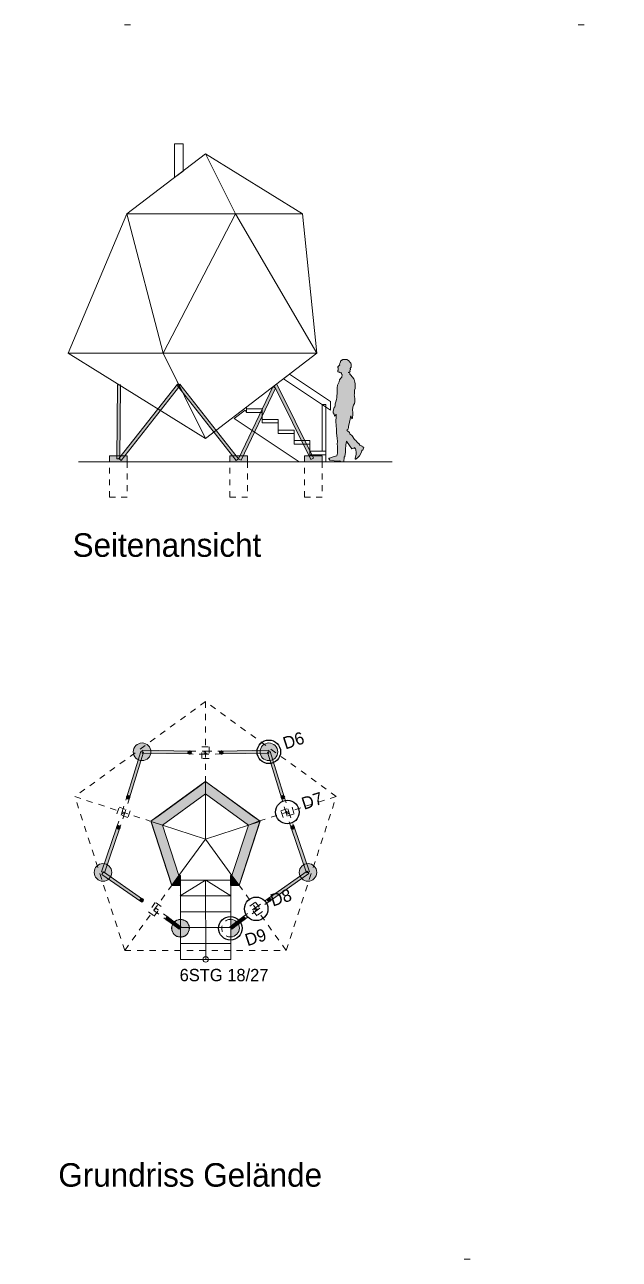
# Model space of a CAD drawing. Header units: metres. Extents: x -25.1 to 34.9, y -13.8 to 7.2.
# Drawn here: x 2.19 to 12.31, y -13.83 to 7.17 of the extents above; entities that cross this region are included whole.
import ezdxf

# ---------------------------------------------------------------- set-up
doc = ezdxf.new("R2010")
doc.units = ezdxf.units.M
doc.header["$LTSCALE"] = 2.54
doc.header["$PDMODE"] = 1
doc.header["$PDSIZE"] = -2
for name, pattern in [('ACAD_ISO07W100', [3, 0, -3]), ('Dash Style-1', [0.083328, 0.041656, -0.041672]), ('Dash Style-5', [0.041656, 0.013885, -0.027771])]:
    doc.linetypes.add(name, pattern=pattern)
for name, color, linetype, lineweight, true_color in [('Fläche ... Fläche-Beton', 7, 'Continuous', 5, 0xd5d8d8), ('Fläche ... Fläche-Stahl', 7, 'Continuous', 5, 0xc9c5bf), ('Fläche ... Fläche-Weiss', 7, 'Continuous', 25, 0xf3f1e9), ('Linie ... Line-Plankopf', 7, 'ACAD_ISO07W100', 5, 0x000000), ('Linie ... Linie-Ansicht', 7, 'Continuous', 5, 0x000000), ('Linie ... Linie-Detail', 1, 'Continuous', 25, 0xff0000), ('Linie ... Linie-Verdeckt', 7, 'Dash Style-5', 5, 0x000000), ('Linie ... Linie-Überkopf', 7, 'Dash Style-1', 5, 0x000000), ('Schnitt ... Schnitt-Holz', 7, 'Continuous', 0, 0xf8bd00), ('Schnitt ... Schnitt-Stahl', 7, 'Continuous', 35, 0x646565), ('Text', 7, 'Continuous', 25, 0x000000)]:
    doc.layers.add(name, color=color, linetype=linetype, lineweight=lineweight, true_color=true_color)
doc.layers.add('None', color=7, linetype='Continuous', lineweight=5)
doc.styles.add('textstyle40', font='')
doc.styles.add('textstyle41', font='')
doc.styles.add('textstyle42', font='')
doc.styles.add('textstyle43', font='')
doc.styles.add('textstyle44', font='')
doc.styles.add('textstyle51', font='')
doc.styles.add('textstyle52', font='')
doc.styles.get('textstyle40').set_extended_font_data('Futura Light BT')
doc.styles.get('textstyle41').set_extended_font_data('Futura Light BT')
doc.styles.get('textstyle42').set_extended_font_data('Futura Light BT')
doc.styles.get('textstyle43').set_extended_font_data('Futura Light BT')
doc.styles.get('textstyle44').set_extended_font_data('Futura Light BT')
doc.styles.get('textstyle51').set_extended_font_data('Futura Lt BT')
doc.styles.get('textstyle52').set_extended_font_data('Futura Lt BT')

# ---------------------------------------------------------------- blocks, each defined once
blk = doc.blocks.new('Group')
at = {"layer": 'Fläche ... Fläche-Stahl', "linetype": 'Continuous', "lineweight": 0, "true_color": 0xadadad, "transparency": 33554687}
for points in [[(0.255, -3.647), (0.303, -3.633), (0.541, -4.405), (0.493, -4.42)], [(0.66, -4.933), (0.707, -4.917), (0.969, -5.682), (0.922, -5.698)]]:
    blk.add_hatch(color=253, dxfattribs=at).paths.add_polyline_path(points, flags=0)
at = {"layer": 'Schnitt ... Schnitt-Stahl', "linetype": 'Continuous', "lineweight": 0, "true_color": 0x808080, "transparency": 33554687}
h = blk.add_hatch(color=8, dxfattribs=at)
edge = h.paths.add_edge_path(flags=0)
edge.add_arc((0.517, -4.413), 0.025, 0, 360)
h = blk.add_hatch(color=8, dxfattribs=at)
edge = h.paths.add_edge_path(flags=0)
edge.add_arc((0.684, -4.925), 0.025, 0, 360)
at = {"layer": 'Fläche ... Fläche-Stahl'}
for points in [[(0.255, -3.647), (0.303, -3.633), (0.541, -4.405), (0.493, -4.42)], [(0.66, -4.933), (0.707, -4.917), (0.969, -5.682), (0.922, -5.698)]]:
    blk.add_lwpolyline(points, close=True, dxfattribs=at)
at = {"layer": 'Linie ... Linie-Überkopf'}
for points in [[(0.493, -4.42), (0.541, -4.405), (0.62, -4.663), (0.572, -4.677)], [(0.573, -4.679), (0.62, -4.663), (0.707, -4.917), (0.66, -4.933)]]:
    blk.add_lwpolyline(points, close=True, dxfattribs=at)
at = {"layer": 'Linie ... Linie-Überkopf', "color": 7, "linetype": 'Dash Style-1', "lineweight": 5}
blk.add_lwpolyline([(0.483, -4.644), (0.673, -4.582), (0.71, -4.696), (0.52, -4.758)], close=True, dxfattribs=at)
at = {"layer": 'Linie ... Linie-Überkopf'}
blk.add_circle((0.596, -4.67), 0.025, dxfattribs=at)
at = {"layer": 'Schnitt ... Schnitt-Stahl'}
for centre in [(0.517, -4.413), (0.684, -4.925)]:
    blk.add_circle(centre, 0.025, dxfattribs=at)
blk = doc.blocks.new('Group-1')
at = {"layer": 'Fläche ... Fläche-Stahl', "linetype": 'Continuous', "lineweight": 0, "true_color": 0xadadad, "transparency": 33554687}
for points in [[(-1.878, -3.664), (-1.877, -3.614), (-1.069, -3.627), (-1.069, -3.677)], [(-0.53, -3.677), (-0.531, -3.627), (0.278, -3.614), (0.279, -3.664)]]:
    blk.add_hatch(color=253, dxfattribs=at).paths.add_polyline_path(points, flags=0)
at = {"layer": 'Schnitt ... Schnitt-Stahl', "linetype": 'Continuous', "lineweight": 0, "true_color": 0x808080, "transparency": 33554687}
h = blk.add_hatch(color=8, dxfattribs=at)
edge = h.paths.add_edge_path(flags=0)
edge.add_arc((-1.069, -3.652), 0.025, 0, 360)
h = blk.add_hatch(color=8, dxfattribs=at)
edge = h.paths.add_edge_path(flags=0)
edge.add_arc((-0.53, -3.652), 0.025, 0, 360)
at = {"layer": 'Fläche ... Fläche-Stahl'}
for points in [[(-1.878, -3.664), (-1.877, -3.614), (-1.069, -3.627), (-1.069, -3.677)], [(-0.53, -3.677), (-0.531, -3.627), (0.278, -3.614), (0.279, -3.664)]]:
    blk.add_lwpolyline(points, close=True, dxfattribs=at)
at = {"layer": 'Linie ... Linie-Überkopf', "color": 7, "linetype": 'Dash Style-1', "lineweight": 5}
blk.add_lwpolyline([(-0.86, -3.756), (-0.86, -3.556), (-0.74, -3.556), (-0.74, -3.756)], close=True, dxfattribs=at)
at = {"layer": 'Linie ... Linie-Überkopf'}
for points in [[(-1.069, -3.677), (-1.069, -3.627), (-0.8, -3.631), (-0.8, -3.681)], [(-0.799, -3.681), (-0.8, -3.631), (-0.531, -3.627), (-0.53, -3.677)]]:
    blk.add_lwpolyline(points, close=True, dxfattribs=at)
blk.add_circle((-0.8, -3.656), 0.025, dxfattribs=at)
at = {"layer": 'Schnitt ... Schnitt-Stahl'}
for centre in [(-1.069, -3.652), (-0.53, -3.652)]:
    blk.add_circle(centre, 0.025, dxfattribs=at)
blk = doc.blocks.new('Group-2')
at = {"layer": 'Fläche ... Fläche-Stahl', "linetype": 'Continuous', "lineweight": 0, "true_color": 0xadadad, "transparency": 33554687}
for points in [[(-2.092, -4.42), (-2.14, -4.405), (-1.903, -3.633), (-1.855, -3.647)], [(-2.521, -5.698), (-2.568, -5.682), (-2.307, -4.917), (-2.259, -4.933)]]:
    blk.add_hatch(color=253, dxfattribs=at).paths.add_polyline_path(points, flags=0)
at = {"layer": 'Schnitt ... Schnitt-Stahl', "linetype": 'Continuous', "lineweight": 0, "true_color": 0x808080, "transparency": 33554687}
h = blk.add_hatch(color=8, dxfattribs=at)
edge = h.paths.add_edge_path(flags=0)
edge.add_arc((-2.116, -4.413), 0.025, 0, 360)
h = blk.add_hatch(color=8, dxfattribs=at)
edge = h.paths.add_edge_path(flags=0)
edge.add_arc((-2.283, -4.925), 0.025, 0, 360)
at = {"layer": 'Fläche ... Fläche-Stahl'}
for points in [[(-2.092, -4.42), (-2.14, -4.405), (-1.903, -3.633), (-1.855, -3.647)], [(-2.521, -5.698), (-2.568, -5.682), (-2.307, -4.917), (-2.259, -4.933)]]:
    blk.add_lwpolyline(points, close=True, dxfattribs=at)
at = {"layer": 'Linie ... Linie-Überkopf'}
for points in [[(-2.172, -4.677), (-2.219, -4.663), (-2.14, -4.405), (-2.092, -4.42)], [(-2.259, -4.933), (-2.307, -4.917), (-2.219, -4.663), (-2.172, -4.679)]]:
    blk.add_lwpolyline(points, close=True, dxfattribs=at)
at = {"layer": 'Linie ... Linie-Überkopf', "linetype": 'Dash Style-1', "lineweight": 5}
blk.add_lwpolyline([(-2.119, -4.758), (-2.309, -4.697), (-2.272, -4.582), (-2.082, -4.644)], close=True, dxfattribs=at)
at = {"layer": 'Linie ... Linie-Überkopf'}
blk.add_circle((-2.196, -4.67), 0.025, dxfattribs=at)
at = {"layer": 'Schnitt ... Schnitt-Stahl'}
for centre in [(-2.116, -4.413), (-2.283, -4.925)]:
    blk.add_circle(centre, 0.025, dxfattribs=at)

msp = doc.modelspace()

# ---------------------------------------------------------------- hatches: boundary and pattern name
at = {"layer": 'Fläche ... Fläche-Beton', "linetype": 'Continuous', "lineweight": 0, "true_color": 0xadadad, "transparency": 33554687}
for points in [[(3.633, -0.167), (3.933, -0.167), (3.933, -0.267), (3.633, -0.267)], [(5.684, -0.167), (5.984, -0.167), (5.984, -0.267), (5.684, -0.267)], [(6.952, -0.167), (7.252, -0.167), (7.252, -0.267), (6.952, -0.267)]]:
    msp.add_hatch(color=253, dxfattribs=at).paths.add_polyline_path(points, flags=0)
h = msp.add_hatch(color=253, dxfattribs=at)
edge = h.paths.add_edge_path(flags=0)
edge.add_arc((4.188, -5.2), 0.15, 0, 360)
h = msp.add_hatch(color=253, dxfattribs=at)
edge = h.paths.add_edge_path(flags=0)
edge.add_arc((6.346, -5.2), 0.15, 0, 360)
h = msp.add_hatch(color=253, dxfattribs=at)
edge = h.paths.add_edge_path(flags=0)
edge.add_arc((3.522, -7.251), 0.15, 0, 360)
h = msp.add_hatch(color=253, dxfattribs=at)
edge = h.paths.add_edge_path(flags=0)
edge.add_arc((7.012, -7.251), 0.15, 0, 360)
at = {"layer": 'Fläche ... Fläche-Beton', "linetype": 'Continuous', "lineweight": 0, "transparency": 33554687}
h = msp.add_hatch(color=7, dxfattribs=at)
edge = h.paths.add_edge_path(flags=0)
edge.add_arc((4.841, -8.199), 0.15, 0, 360)
at = {"layer": 'Fläche ... Fläche-Beton', "transparency": 33554687}
h = msp.add_hatch(color=256, dxfattribs=at)
edge = h.paths.add_edge_path(flags=0)
edge.add_line((4.836, -8.053), (4.838, -8.352))
edge.add_arc((4.843, -8.202), 0.15, 92.6889, 268.1057, ccw=False)
h = msp.add_hatch(color=256, dxfattribs=at)
edge = h.paths.add_edge_path(flags=0)
edge.add_line((5.699, -8.05), (5.699, -8.349))
edge.add_arc((5.693, -8.199), 0.15, 272.2916, 447.7084)
at = {"layer": 'Fläche ... Fläche-Stahl', "linetype": 'Continuous', "lineweight": 0, "true_color": 0xadadad, "transparency": 33554687}
for points in [[(3.833, -0.243), (3.794, -0.213), (4.792, 1.056), (4.832, 1.026)], [(5.826, -0.216), (5.787, -0.247), (4.792, 1.026), (4.832, 1.056)], [(7.105, -0.206), (7.06, -0.228), (6.436, 1.03), (6.481, 1.052)], [(3.808, -0.218), (3.758, -0.217), (3.77, 1.041), (3.82, 1.041)], [(5.876, -0.237), (5.831, -0.216), (6.415, 1.007), (6.46, 0.986)], [(3.532, -7.244), (3.503, -7.285), (4.168, -7.745), (4.196, -7.704)], [(6.997, -7.231), (7.026, -7.272), (6.365, -7.737), (6.336, -7.696)]]:
    msp.add_hatch(color=253, dxfattribs=at).paths.add_polyline_path(points, flags=0)
at = {"layer": 'Fläche ... Fläche-Stahl', "transparency": 33554687}
for points in [[(4.635, -8.018), (4.605, -8.058), (4.82, -8.217), (4.855, -8.18)], [(5.899, -8.014), (5.929, -8.054), (5.716, -8.214), (5.681, -8.178)]]:
    msp.add_hatch(color=256, dxfattribs=at).paths.add_polyline_path(points, flags=0)
at = {"layer": 'Fläche ... Fläche-Weiss', "transparency": 33554687}
msp.add_hatch(color=256, dxfattribs=at).paths.add_polyline_path([(7.824, -0.221), (7.86, -0.193), (7.89, -0.164), (7.911, -0.123), (7.924, -0.099), (7.927, -0.081), (7.928, -0.076), (7.935, -0.07), (7.943, -0.07), (7.961, -0.02), (7.936, -0.011), (7.935, -0.006), (7.933, -0.001), (7.923, 0.005), (7.91, 0.01), (7.894, 0.015), (7.888, 0.02), (7.886, 0.025), (7.886, 0.033), (7.881, 0.036), (7.875, 0.036), (7.858, 0.054), (7.841, 0.072), (7.828, 0.093), (7.805, 0.11), (7.764, 0.172), (7.726, 0.211), (7.716, 0.232), (7.707, 0.241), (7.696, 0.249), (7.689, 0.255), (7.685, 0.26), (7.675, 0.264), (7.676, 0.276), (7.679, 0.284), (7.69, 0.286), (7.693, 0.287), (7.694, 0.296), (7.698, 0.298), (7.699, 0.309), (7.7, 0.323), (7.699, 0.338), (7.705, 0.356), (7.729, 0.458), (7.733, 0.489), (7.733, 0.504), (7.738, 0.513), (7.747, 0.499), (7.753, 0.479), (7.762, 0.463), (7.77, 0.478), (7.771, 0.494), (7.777, 0.527), (7.777, 0.578), (7.769, 0.612), (7.776, 0.661), (7.789, 0.694), (7.802, 0.723), (7.808, 0.752), (7.811, 0.774), (7.81, 0.805), (7.802, 0.85), (7.796, 0.874), (7.806, 0.883), (7.803, 0.892), (7.804, 0.898), (7.804, 0.908), (7.803, 0.913), (7.802, 0.95), (7.813, 0.982), (7.812, 1.012), (7.814, 1.031), (7.816, 1.057), (7.811, 1.089), (7.797, 1.134), (7.792, 1.147), (7.741, 1.206), (7.725, 1.221), (7.721, 1.249), (7.694, 1.252), (7.716, 1.263), (7.727, 1.271), (7.724, 1.286), (7.732, 1.297), (7.733, 1.304), (7.729, 1.319), (7.742, 1.335), (7.747, 1.336), (7.749, 1.344), (7.748, 1.373), (7.749, 1.385), (7.748, 1.396), (7.741, 1.409), (7.735, 1.418), (7.726, 1.429), (7.717, 1.443), (7.71, 1.447), (7.7, 1.454), (7.672, 1.474), (7.664, 1.475), (7.652, 1.474), (7.631, 1.473), (7.617, 1.472), (7.603, 1.472), (7.6, 1.471), (7.601, 1.47), (7.603, 1.469), (7.6, 1.468), (7.591, 1.466), (7.589, 1.464), (7.581, 1.457), (7.572, 1.45), (7.563, 1.443), (7.566, 1.441), (7.565, 1.432), (7.554, 1.403), (7.548, 1.392), (7.551, 1.381), (7.519, 1.346), (7.517, 1.341), (7.517, 1.338), (7.523, 1.333), (7.527, 1.331), (7.526, 1.321), (7.526, 1.313), (7.527, 1.309), (7.525, 1.307), (7.524, 1.299), (7.526, 1.292), (7.522, 1.288), (7.519, 1.282), (7.519, 1.275), (7.52, 1.266), (7.524, 1.262), (7.537, 1.257), (7.546, 1.255), (7.552, 1.253), (7.564, 1.248), (7.575, 1.244), (7.582, 1.239), (7.584, 1.229), (7.589, 1.219), (7.593, 1.215), (7.595, 1.215), (7.589, 1.18), (7.588, 1.171), (7.579, 1.161), (7.565, 1.15), (7.553, 1.135), (7.549, 1.126), (7.541, 1.094), (7.537, 1.083), (7.524, 1.059), (7.516, 1.038), (7.512, 1.022), (7.507, 1.006), (7.508, 0.991), (7.507, 0.936), (7.51, 0.923), (7.502, 0.824), (7.495, 0.793), (7.487, 0.754), (7.473, 0.717), (7.472, 0.684), (7.466, 0.67), (7.457, 0.654), (7.444, 0.618), (7.44, 0.587), (7.44, 0.565), (7.456, 0.541), (7.465, 0.509), (7.471, 0.516), (7.485, 0.534), (7.493, 0.545), (7.493, 0.524), (7.49, 0.484), (7.485, 0.437), (7.486, 0.411), (7.487, 0.39), (7.491, 0.376), (7.493, 0.325), (7.498, 0.305), (7.498, 0.282), (7.498, 0.262), (7.499, 0.241), (7.499, 0.225), (7.503, 0.174), (7.507, 0.137), (7.508, 0.116), (7.512, 0.093), (7.512, 0.072), (7.508, 0.04), (7.515, -0.009), (7.515, -0.043), (7.516, -0.077), (7.513, -0.118), (7.511, -0.14), (7.504, -0.165), (7.479, -0.172), (7.424, -0.19), (7.382, -0.204), (7.371, -0.208), (7.367, -0.211), (7.365, -0.216), (7.372, -0.225), (7.384, -0.238), (7.459, -0.252), (7.513, -0.258), (7.549, -0.253), (7.557, -0.255), (7.564, -0.26), (7.567, -0.266), (7.615, -0.267), (7.62, -0.257), (7.623, -0.247), (7.627, -0.21), (7.628, -0.189), (7.638, -0.179), (7.65, -0.103), (7.652, -0.076), (7.652, -0.052), (7.655, 0.017), (7.655, 0.027), (7.662, 0.046), (7.667, 0.082), (7.718, 0.01), (7.758, -0.045), (7.79, -0.033), (7.808, -0.025), (7.811, -0.031), (7.81, -0.035), (7.816, -0.041), (7.819, -0.042), (7.825, -0.07), (7.829, -0.101), (7.831, -0.143), (7.814, -0.204), (7.813, -0.214), (7.814, -0.218), (7.816, -0.22), (7.821, -0.221)], flags=0)
at = {"layer": 'Schnitt ... Schnitt-Holz', "linetype": 'Continuous', "lineweight": 0, "transparency": 33554687}
for points in [[(4.537, -6.447), (4.537, -6.447), (4.537, -6.447), (5.267, -5.917), (5.267, -5.917), (5.267, -5.713), (5.267, -5.707), (5.148, -5.793), (5.148, -5.793), (4.438, -6.31), (4.438, -6.31), (4.338, -6.382), (4.344, -6.384)], [(4.696, -7.47), (4.816, -7.305), (4.84, -7.305), (4.84, -7.475), (4.693, -7.475)], [(5.838, -7.47), (5.718, -7.305), (5.694, -7.305), (5.694, -7.475), (5.842, -7.475)]]:
    msp.add_hatch(color=256, dxfattribs=at).paths.add_polyline_path(points, flags=0)
at = {"layer": 'Schnitt ... Schnitt-Holz', "transparency": 33554687}
h = msp.add_hatch(dxfattribs=at)
h.set_pattern_fill('LINE', color=256, scale=0.3, style=0, pattern_type=0)
h.paths.add_polyline_path([(5.267, -5.917), (5.267, -5.707), (6.188, -6.376), (5.997, -6.447), (5.267, -5.917)], flags=0)
h = msp.add_hatch(color=256, dxfattribs=at)
h.paths.add_polyline_path([(6.197, -6.382), (6.097, -6.31), (6.097, -6.31), (5.367, -5.779), (5.367, -5.779), (5.267, -5.707)], flags=0)
h.paths.add_polyline_path([(5.267, -5.917), (5.267, -5.707), (6.188, -6.376), (5.997, -6.447), (5.267, -5.917)], flags=0)
h = msp.add_hatch(color=256, dxfattribs=at)
h.paths.add_polyline_path([(4.696, -7.47), (4.816, -7.305), (4.537, -6.447), (4.344, -6.384)], flags=0)
h.paths.add_polyline_path([(4.338, -6.382), (4.376, -6.5), (4.376, -6.5), (4.647, -7.335), (4.647, -7.335), (4.693, -7.475)], flags=0)
h = msp.add_hatch(color=256, dxfattribs=at)
h.paths.add_polyline_path([(6.191, -6.384), (5.997, -6.447), (5.718, -7.305), (5.838, -7.47)], flags=0)
h.paths.add_polyline_path([(5.842, -7.475), (5.887, -7.335), (5.887, -7.335), (6.151, -6.522), (6.151, -6.522), (6.197, -6.382)], flags=0)
at = {"layer": 'Schnitt ... Schnitt-Stahl', "linetype": 'Continuous', "lineweight": 0, "true_color": 0x808080, "transparency": 33554687}
h = msp.add_hatch(color=8, dxfattribs=at)
edge = h.paths.add_edge_path(flags=0)
edge.add_arc((4.182, -7.724), 0.025, 0, 360)
h = msp.add_hatch(color=8, dxfattribs=at)
edge = h.paths.add_edge_path(flags=0)
edge.add_arc((6.35, -7.717), 0.025, 0, 360)
h = msp.add_hatch(color=8, dxfattribs=at)
edge = h.paths.add_edge_path(flags=0)
edge.add_arc((4.62, -8.038), 0.025, 0, 360)
h = msp.add_hatch(color=8, dxfattribs=at)
edge = h.paths.add_edge_path(flags=0)
edge.add_arc((5.914, -8.034), 0.025, 0, 360)

# ---------------------------------------------------------------- linework, layer by layer
at = {"layer": 'Fläche ... Fläche-Beton', "color": 7, "linetype": 'Continuous', "lineweight": 5}
for points in [[(3.633, -0.167), (3.933, -0.167), (3.933, -0.267), (3.633, -0.267)], [(5.684, -0.167), (5.984, -0.167), (5.984, -0.267), (5.684, -0.267)], [(6.952, -0.167), (7.252, -0.167), (7.252, -0.267), (6.952, -0.267)]]:
    msp.add_lwpolyline(points, close=True, dxfattribs=at)
at = {"layer": 'Fläche ... Fläche-Beton'}
for centre in [(4.188, -5.2), (6.346, -5.2), (3.522, -7.251), (7.012, -7.251)]:
    msp.add_circle(centre, 0.15, dxfattribs=at)
at = {"layer": 'Fläche ... Fläche-Beton', "color": 7, "linetype": 'Continuous', "lineweight": 5}
msp.add_circle((4.841, -8.199), 0.15, dxfattribs=at)
at = {"layer": 'Fläche ... Fläche-Beton', "color": 18, "linetype": 'Continuous', "lineweight": 5, "true_color": 0x000000}
for centre, start, end in [((4.843, -8.202), 92.6889, 268.1057), ((5.693, -8.199), 272.2916, 87.7084)]:
    msp.add_arc(centre, 0.15, start, end, dxfattribs=at)
at = {"layer": 'Fläche ... Fläche-Stahl', "color": 7, "linetype": 'Continuous', "lineweight": 5}
msp.add_line((4.783, 1.1), (4.842, 0.982), dxfattribs=at)
msp.add_line((4.783, 1.1), (4.842, 0.982), dxfattribs=at)
for points in [[(3.833, -0.243), (3.794, -0.213), (4.792, 1.056), (4.832, 1.026)], [(5.826, -0.216), (5.787, -0.247), (4.792, 1.026), (4.832, 1.056)], [(7.105, -0.206), (7.06, -0.228), (6.436, 1.03), (6.481, 1.052)], [(3.808, -0.218), (3.758, -0.217), (3.77, 1.041), (3.82, 1.041)], [(5.876, -0.237), (5.831, -0.216), (6.415, 1.007), (6.46, 0.986)]]:
    msp.add_lwpolyline(points, close=True, dxfattribs=at)
at = {"layer": 'Fläche ... Fläche-Stahl'}
for points in [[(3.532, -7.244), (3.503, -7.285), (4.168, -7.745), (4.196, -7.704)], [(6.997, -7.231), (7.026, -7.272), (6.365, -7.737), (6.336, -7.696)], [(4.635, -8.018), (4.605, -8.058), (4.82, -8.217), (4.855, -8.18)], [(5.899, -8.014), (5.929, -8.054), (5.716, -8.214), (5.681, -8.178)]]:
    msp.add_lwpolyline(points, close=True, dxfattribs=at)
at = {"layer": 'Linie ... Line-Plankopf', "flags": 128}
msp.add_lwpolyline([(34.87, 7.168), (-25.13, 7.168), (-25.13, -13.832), (34.87, -13.832)], close=True, dxfattribs=at)
at = {"layer": 'Linie ... Linie-Ansicht', "linetype": 'Continuous', "lineweight": 5}
for p, q in [((5.267, 4.972), (3.93, 3.948)), ((5.267, 4.972), (6.92, 3.948)), ((5.778, 3.948), (5.267, 4.972)), ((3.93, 3.948), (2.928, 1.579)), ((3.93, 3.948), (4.544, 1.579)), ((6.92, 3.948), (3.93, 3.948)), ((5.778, 3.948), (4.544, 1.579)), ((5.778, 3.948), (7.16, 1.579)), ((6.92, 3.948), (7.16, 1.579)), ((5.267, 0.127), (2.928, 1.579)), ((2.928, 1.579), (7.16, 1.579)), ((4.544, 1.579), (5.267, 0.127)), ((7.16, 1.579), (5.267, 0.127)), ((3.106, -0.267), (8.442, -0.267))]:
    msp.add_line(p, q, dxfattribs=at)
at = {"layer": 'Linie ... Linie-Ansicht'}
for p, q in [((4.337, -6.382), (5.267, -5.707)), ((4.338, -6.382), (5.258, -5.713)), ((5.267, -5.707), (6.188, -6.376)), ((5.267, -6.684), (5.267, -5.917)), ((4.337, -6.382), (4.693, -7.475)), ((4.338, -6.382), (4.689, -7.465)), ((5.267, -6.684), (4.537, -6.447)), ((5.997, -6.447), (5.267, -6.684)), ((5.842, -7.475), (6.194, -6.393)), ((5.267, -6.684), (4.816, -7.305)), ((5.267, -6.684), (5.718, -7.305)), ((4.835, -7.381), (5.699, -7.381)), ((5.265, -7.381), (4.838, -7.651)), ((5.265, -7.381), (5.27, -8.731)), ((5.27, -7.381), (5.699, -7.651)), ((5.699, -7.381), (5.699, -8.731)), ((4.838, -7.651), (5.699, -7.651)), ((4.84, -7.921), (5.699, -7.921)), ((4.843, -8.191), (5.699, -8.191)), ((4.843, -8.461), (5.699, -8.461)), ((4.843, -8.731), (5.699, -8.731))]:
    msp.add_line(p, q, dxfattribs=at)
at = {"layer": 'Linie ... Linie-Ansicht', "linetype": 'Continuous', "lineweight": 5}
for points in [[(4.738, 4.567), (4.738, 5.142), (4.888, 5.142), (4.885, 4.679)], [(7.824, -0.221), (7.86, -0.193), (7.89, -0.164), (7.911, -0.123), (7.924, -0.099), (7.927, -0.081), (7.928, -0.076), (7.935, -0.07), (7.943, -0.07), (7.961, -0.02), (7.936, -0.011), (7.935, -0.006), (7.933, -0.001), (7.923, 0.005), (7.91, 0.01), (7.894, 0.015), (7.888, 0.02), (7.886, 0.025), (7.886, 0.033), (7.881, 0.036), (7.875, 0.036), (7.858, 0.054), (7.841, 0.072), (7.828, 0.093), (7.805, 0.11), (7.764, 0.172), (7.726, 0.211), (7.716, 0.232), (7.707, 0.241), (7.696, 0.249), (7.689, 0.255), (7.685, 0.26), (7.675, 0.264), (7.676, 0.276), (7.679, 0.284), (7.69, 0.286), (7.693, 0.287), (7.694, 0.296), (7.698, 0.298), (7.699, 0.309), (7.7, 0.323), (7.699, 0.338), (7.705, 0.356), (7.729, 0.458), (7.733, 0.489), (7.733, 0.504), (7.738, 0.513), (7.747, 0.499), (7.753, 0.479), (7.762, 0.463), (7.77, 0.478), (7.771, 0.494), (7.777, 0.527), (7.777, 0.578), (7.769, 0.612), (7.776, 0.661), (7.789, 0.694), (7.802, 0.723), (7.808, 0.752), (7.811, 0.774), (7.81, 0.805), (7.802, 0.85), (7.796, 0.874), (7.806, 0.883), (7.803, 0.892), (7.804, 0.898), (7.804, 0.908), (7.803, 0.913), (7.802, 0.95), (7.813, 0.982), (7.812, 1.012), (7.814, 1.031), (7.816, 1.057), (7.811, 1.089), (7.797, 1.134), (7.792, 1.147), (7.741, 1.206), (7.725, 1.221), (7.721, 1.249), (7.694, 1.252), (7.716, 1.263), (7.727, 1.271), (7.724, 1.286), (7.732, 1.297), (7.733, 1.304), (7.729, 1.319), (7.742, 1.335), (7.747, 1.336), (7.749, 1.344), (7.748, 1.373), (7.749, 1.385), (7.748, 1.396), (7.741, 1.409), (7.735, 1.418), (7.726, 1.429), (7.717, 1.443), (7.71, 1.447), (7.7, 1.454), (7.672, 1.474), (7.664, 1.475), (7.652, 1.474), (7.631, 1.473), (7.617, 1.472), (7.603, 1.472), (7.6, 1.471), (7.601, 1.47), (7.603, 1.469), (7.6, 1.468), (7.591, 1.466), (7.589, 1.464), (7.581, 1.457), (7.572, 1.45), (7.563, 1.443), (7.566, 1.441), (7.565, 1.432), (7.554, 1.403), (7.548, 1.392), (7.551, 1.381), (7.519, 1.346), (7.517, 1.341), (7.517, 1.338), (7.523, 1.333), (7.527, 1.331), (7.526, 1.321), (7.526, 1.313), (7.527, 1.309), (7.525, 1.307), (7.524, 1.299), (7.526, 1.292), (7.522, 1.288), (7.519, 1.282), (7.519, 1.275), (7.52, 1.266), (7.524, 1.262), (7.537, 1.257), (7.546, 1.255), (7.552, 1.253), (7.564, 1.248), (7.575, 1.244), (7.582, 1.239), (7.584, 1.229), (7.589, 1.219), (7.593, 1.215), (7.595, 1.215), (7.589, 1.18), (7.588, 1.171), (7.579, 1.161), (7.565, 1.15), (7.553, 1.135), (7.549, 1.126), (7.541, 1.094), (7.537, 1.083), (7.524, 1.059), (7.516, 1.038), (7.512, 1.022), (7.507, 1.006), (7.508, 0.991), (7.507, 0.936), (7.51, 0.923), (7.502, 0.824), (7.495, 0.793), (7.487, 0.754), (7.473, 0.717), (7.472, 0.684), (7.466, 0.67), (7.457, 0.654), (7.444, 0.618), (7.44, 0.587), (7.44, 0.565), (7.456, 0.541), (7.465, 0.509), (7.471, 0.516), (7.485, 0.534), (7.493, 0.545), (7.493, 0.524), (7.49, 0.484), (7.485, 0.437), (7.486, 0.411), (7.487, 0.39), (7.491, 0.376), (7.493, 0.325), (7.498, 0.305), (7.498, 0.282), (7.498, 0.262), (7.499, 0.241), (7.499, 0.225), (7.503, 0.174), (7.507, 0.137), (7.508, 0.116), (7.512, 0.093), (7.512, 0.072), (7.508, 0.04), (7.515, -0.009), (7.515, -0.043), (7.516, -0.077), (7.513, -0.118), (7.511, -0.14), (7.504, -0.165), (7.479, -0.172), (7.424, -0.19), (7.382, -0.204), (7.371, -0.208), (7.367, -0.211), (7.365, -0.216), (7.372, -0.225), (7.384, -0.238), (7.459, -0.252), (7.513, -0.258), (7.549, -0.253), (7.557, -0.255), (7.564, -0.26), (7.567, -0.266), (7.615, -0.267), (7.62, -0.257), (7.623, -0.247), (7.627, -0.21), (7.628, -0.189), (7.638, -0.179), (7.65, -0.103), (7.652, -0.076), (7.652, -0.052), (7.655, 0.017), (7.655, 0.027), (7.662, 0.046), (7.667, 0.082), (7.718, 0.01), (7.758, -0.045), (7.79, -0.033), (7.808, -0.025), (7.811, -0.031), (7.81, -0.035), (7.816, -0.041), (7.819, -0.042), (7.825, -0.07), (7.829, -0.101), (7.831, -0.143), (7.814, -0.204), (7.813, -0.214), (7.814, -0.218), (7.816, -0.22), (7.821, -0.221)], [(6.596, 1.147), (6.697, 1.224), (7.395, 0.758), (7.395, 0.614)], [(5.964, 0.573), (5.964, 0.633), (6.234, 0.633), (6.234, 0.573)], [(7.254, -0.087), (7.254, 0.707), (7.314, 0.707), (7.314, -0.087)], [(5.756, 0.471), (5.942, 0.613), (5.964, 0.573), (6.234, 0.573), (6.234, 0.393), (6.504, 0.393), (6.504, 0.213), (6.774, 0.213), (6.774, 0.033), (7.044, 0.033), (7.044, -0.147), (7.314, -0.147), (7.314, -0.267), (6.863, -0.267)], [(6.774, 0.033), (6.774, 0.093), (7.044, 0.093), (7.044, 0.033)], [(7.044, -0.147), (7.044, -0.087), (7.314, -0.087), (7.314, -0.147)]]:
    msp.add_lwpolyline(points, close=True, dxfattribs=at)
msp.add_lwpolyline([(5.964, 0.661), (5.964, 0.633), (6.234, 0.633), (6.234, 0.453), (6.504, 0.453), (6.504, 0.273), (6.774, 0.273), (6.774, 0.093), (7.044, 0.093), (7.044, -0.087), (7.314, -0.087), (7.314, -0.267), (7.584, -0.267)], dxfattribs=at)
at = {"layer": 'Linie ... Linie-Ansicht'}
msp.add_lwpolyline([(4.84, -7.381), (5.699, -7.381), (5.699, -8.731), (4.84, -8.731)], close=True, dxfattribs=at)
msp.add_circle((5.27, -8.731), 0.0471, dxfattribs=at)
at = {"layer": 'Linie ... Linie-Ansicht', "linetype": 'Continuous'}
msp.add_point((5.267, -6.684), dxfattribs=at)
at = {"layer": 'Linie ... Linie-Detail'}
for centre in [(6.345, -5.2), (6.661, -6.225), (6.13, -7.871), (5.691, -8.201)]:
    msp.add_circle(centre, 0.2, dxfattribs=at)
at = {"layer": 'Linie ... Linie-Verdeckt', "linetype": 'Dash Style-5', "lineweight": 5}
for points in [[(3.933, -0.867), (3.633, -0.867), (3.633, -0.267), (3.933, -0.267)], [(5.984, -0.867), (5.684, -0.867), (5.684, -0.267), (5.984, -0.267)], [(7.252, -0.867), (6.952, -0.867), (6.952, -0.267), (7.252, -0.267)]]:
    msp.add_lwpolyline(points, close=True, dxfattribs=at)
at = {"layer": 'Linie ... Linie-Verdeckt', "lineweight": 5}
for centre, start, end in [((4.843, -8.202), 268.1057, 92.6889), ((5.693, -8.199), 87.7084, 272.2916)]:
    msp.add_arc(centre, 0.15, start, end, dxfattribs=at)
at = {"layer": 'Linie ... Linie-Überkopf'}
for p, q in [((5.267, -4.345), (3.043, -5.961)), ((7.492, -5.961), (5.267, -4.345)), ((5.267, -4.345), (5.267, -5.707)), ((3.042, -5.962), (4.321, -6.377)), ((3.892, -8.577), (3.043, -5.961)), ((7.492, -5.961), (6.188, -6.376)), ((6.642, -8.577), (7.492, -5.961)), ((3.892, -8.577), (4.7, -7.465)), ((6.642, -8.577), (5.827, -7.455)), ((3.892, -8.577), (6.642, -8.577))]:
    msp.add_line(p, q, dxfattribs=at)
for points in [[(4.413, -7.761), (4.297, -7.924), (4.394, -7.994), (4.511, -7.831)], [(6.336, -7.696), (6.365, -7.737), (6.145, -7.892), (6.116, -7.851)], [(4.419, -7.858), (4.389, -7.898), (4.605, -8.058), (4.635, -8.018)], [(6.115, -7.852), (6.145, -7.892), (5.929, -8.054), (5.899, -8.014)]]:
    msp.add_lwpolyline(points, close=True, dxfattribs=at)
at = {"layer": 'Linie ... Linie-Überkopf', "color": 7, "linetype": 'Dash Style-1', "lineweight": 5}
msp.add_lwpolyline([(6.12, -7.756), (6.237, -7.917), (6.14, -7.988), (6.023, -7.826)], close=True, dxfattribs=at)
at = {"layer": 'Linie ... Linie-Überkopf'}
for centre in [(6.663, -6.231), (6.13, -7.872)]:
    msp.add_circle(centre, 0.025, dxfattribs=at)
for p in [(4.404, -7.872), (4.405, -7.872)]:
    msp.add_point(p, dxfattribs=at)
at = {"layer": 'Schnitt ... Schnitt-Holz', "color": 25, "linetype": 'Continuous', "lineweight": 5, "true_color": 0x995f4c}
msp.add_line((4.344, -6.384), (4.537, -6.447), dxfattribs=at)
for points in [[(5.267, -5.707), (5.148, -5.793), (5.148, -5.793), (4.438, -6.31), (4.438, -6.31), (4.338, -6.382)], [(4.537, -6.447), (4.537, -6.447), (4.537, -6.447), (5.267, -5.917), (5.267, -5.917), (5.267, -5.713)], [(5.267, -5.713), (5.267, -5.917), (5.267, -5.917), (5.267, -5.917), (5.267, -5.917), (5.267, -5.917), (5.997, -6.447), (5.997, -6.447), (5.997, -6.447), (6.191, -6.384)], [(5.838, -7.47), (5.718, -7.305), (5.694, -7.305), (5.694, -7.475), (5.842, -7.475)]]:
    msp.add_lwpolyline(points, dxfattribs=at)
for points in [[(6.197, -6.382), (6.097, -6.31), (6.097, -6.31), (5.367, -5.779), (5.367, -5.779), (5.267, -5.707)], [(4.338, -6.382), (4.376, -6.5), (4.376, -6.5), (4.647, -7.335), (4.647, -7.335), (4.693, -7.475)], [(4.696, -7.47), (4.816, -7.305), (4.537, -6.447), (4.344, -6.384)], [(6.191, -6.384), (5.997, -6.447), (5.718, -7.305), (5.838, -7.47)], [(5.842, -7.475), (5.887, -7.335), (5.887, -7.335), (6.151, -6.522), (6.151, -6.522), (6.197, -6.382)]]:
    msp.add_lwpolyline(points, close=True, dxfattribs=at)
at = {"layer": 'Schnitt ... Schnitt-Holz', "flags": 128}
msp.add_lwpolyline([(5.267, -5.917), (5.267, -5.707), (6.188, -6.376), (5.997, -6.447), (5.267, -5.917)], close=True, dxfattribs=at)
for points in [[(5.313, -5.74), (5.369, -5.781)], [(5.492, -5.87), (5.425, -5.821)]]:
    msp.add_lwpolyline(points, dxfattribs=at)
at = {"layer": 'Schnitt ... Schnitt-Holz', "linetype": 'Continuous', "lineweight": 5}
msp.add_lwpolyline([(4.696, -7.47), (4.816, -7.305), (4.84, -7.305), (4.84, -7.475), (4.693, -7.475)], dxfattribs=at)
at = {"layer": 'Schnitt ... Schnitt-Stahl'}
for centre in [(4.182, -7.724), (6.35, -7.717), (4.62, -8.038), (5.914, -8.034)]:
    msp.add_circle(centre, 0.025, dxfattribs=at)

# ---------------------------------------------------------------- block references
at = {"layer": 'None', "color": 7}
for name in ['Group-2', 'Group-1', 'Group']:
    msp.add_blockref(name, (6.067, -1.56), dxfattribs=at)

# ---------------------------------------------------------------- texts
at = {"layer": 'Linie ... Linie-Ansicht', "insert": (4.827, -8.892), "char_height": 0.20973, "attachment_point": 1, "line_spacing_factor": 0.972742, "style": 'textstyle40'}
msp.add_mtext('{\\C7;\\l6STG 18/27}', dxfattribs=at)
at = {"layer": 'Linie ... Linie-Detail', "char_height": 0.2097, "attachment_point": 1, "rotation": 18, "line_spacing_factor": 0.972742}
for s, insert, style in [('{\\C1;\\lD6}', (6.563, -4.962), 'textstyle42'), ('{\\C1;\\lD7}', (6.879, -5.988), 'textstyle41'), ('{\\C1;\\lD8}', (6.348, -7.634), 'textstyle43'), ('{\\C1;\\lD9}', (5.917, -8.309), 'textstyle44')]:
    msp.add_mtext(s, dxfattribs=dict(at, insert=insert, style=style))
at = {"layer": 'Text', "char_height": 0.4, "attachment_point": 1}
for s, insert, style in [('Seitenansicht', (3.005, -1.483), 'textstyle51'), ('Grundriss Gelände', (2.762, -12.197), 'textstyle52')]:
    msp.add_mtext(s, dxfattribs=dict(at, insert=insert, style=style))

doc.saveas('drawing.dxf')
